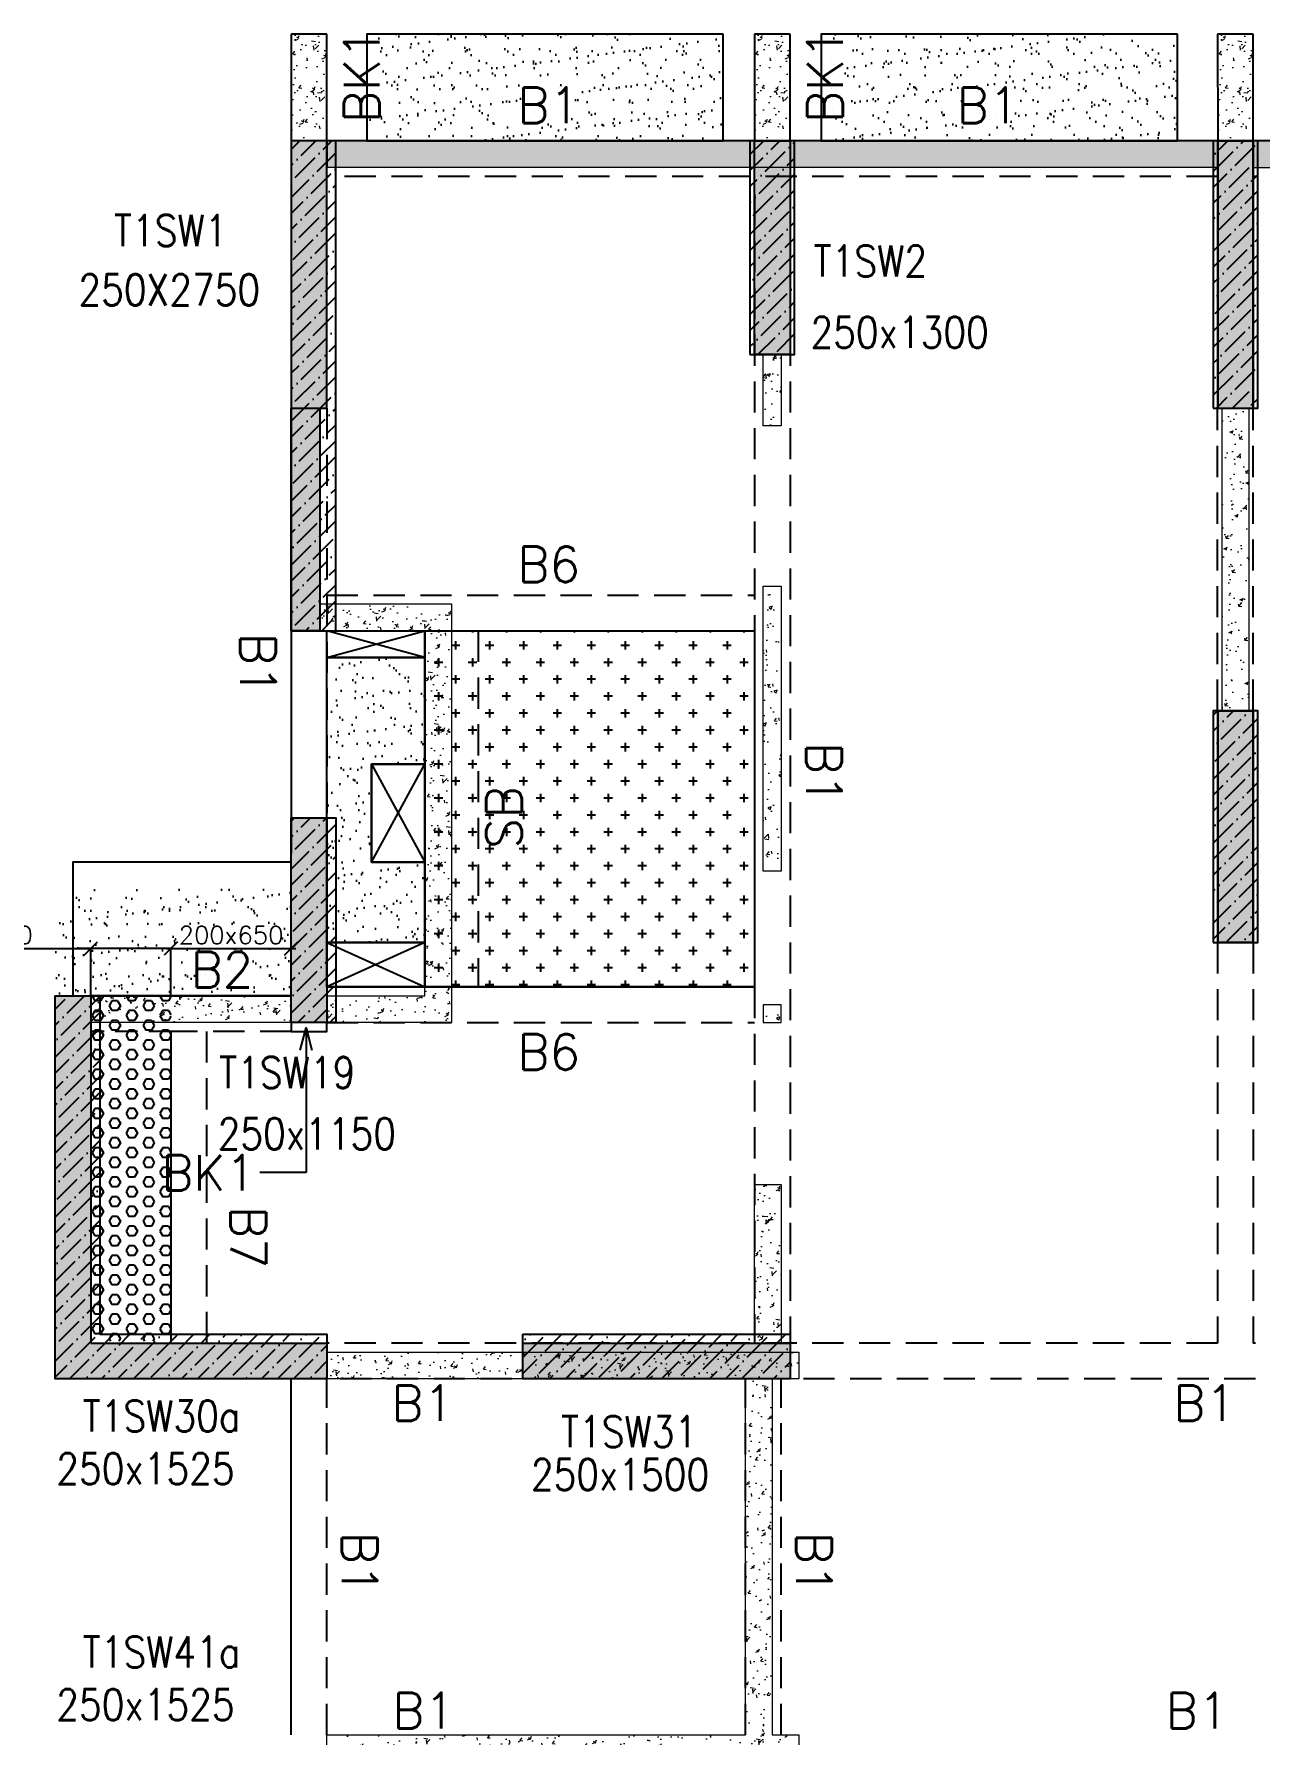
# Model space of a CAD drawing. Header units: millimetres. Extents: x 1078357 to 2594950, y -4969473 to -4636555.
# Drawn here: x 1105135 to 1112016, y -4664941 to -4655391 of the extents above; entities that cross this region are included whole.
import ezdxf

# ---------------------------------------------------------------- set-up
doc = ezdxf.new("R2010")
doc.units = ezdxf.units.MM
doc.header["$PDMODE"] = 35
for name, pattern in [('CONTINOUS', [0]), ('HIDDEN', [0.375, 0.25, -0.125]), ('New Retail block$0$CONTINOUS', [0])]:
    doc.linetypes.add(name, pattern=pattern)
doc.layers.get('0').update_dxf_attribs({"lineweight": 0})
doc.layers.get('Defpoints').update_dxf_attribs({"lineweight": 0})
for name, color, linetype in [('B-200x325', 201, 'HIDDEN'), ('B-200x375', 41, 'HIDDEN'), ('B-200x400', 44, 'HIDDEN'), ('B-200x650', 241, 'HIDDEN'), ('B-300xSLAB THK.', 151, 'Continuous'), ('BK1-200x650', 241, 'HIDDEN'), ('DC BEAM NO.', 7, 'Continuous'), ('DROP SLAB', 8, 'Continuous'), ('S-COLUMN_SHEAR WALL', 1, 'Continuous'), ('S-PROJECTION', 54, 'New Retail block$0$CONTINOUS'), ('SLAB FOLD', 8, 'Continuous'), ('UP TO GFRS', 1, 'Continuous')]:
    doc.layers.add(name, color=color, linetype=linetype)
for name, color, linetype, lineweight in [('COL. NO.', 30, 'Continuous', 25), ('COL. SIZE', 7, 'Continuous', 25), ('DIM', 9, 'Continuous', 25), ('HATCH', 8, 'Continuous', 30), ('S-NON STR RCC WALL', 8, 'Continuous', 0)]:
    doc.layers.add(name, color=color, linetype=linetype, lineweight=lineweight)
doc.styles.add('Roman', font='romans')
doc.styles.add('ROMANS', font='romans.shx', dxfattribs={"width": 0.85})
doc.dimstyles.new('HARESH', dxfattribs={"dimtxt": 150, "dimasz": 75, "dimexe": 0, "dimexo": 0, "dimgap": 25, "dimtad": 1, "dimdec": 0, "dimdsep": 46, "dimtxsty": 'Roman', "dimblk": 'OBLIQUE', "dimcen": 225, "dimdle": 25, "dimclrd": 2, "dimclre": 2, "dimclrt": 7, "dimadec": 8, "dimazin": 1, "dimtfac": 1, "dimtdec": 0, "dimtmove": 0, "dimatfit": 0, "dimfxl": 1, "dimlwd": -1, "dimlwe": -1, "dimarcsym": 0})
pattern_1 = [(50, (-6330041.7, 28215677.84), (182.184669, -15.93908554), [19.05, -209.55]), (355, (-6330041.7, 28215677.84), (-35.2434214, 191.0568452), [15.24, -167.6405842]), (100.4514447, (-6330026.52, 28215676.51), (146.9412471, 175.1177519), [16.1900088, -178.0902446]), (46.1842, (-6330041.7, 28215728.64), (271.0790409, -42.042328), [28.575, -314.325]), (96.6355576, (-6330019.1, 28215725.14), (237.404134, 247.4261246), [24.2850231, -267.1356082]), (351.1841512, (-6330041.7, 28215728.64), (237.404134, 247.4261246), [22.859967, -251.459732]), (21, (-6330016.3, 28215715.94), (151.6143913, -102.2651982), [19.05, -209.55]), (326, (-6330016.3, 28215715.94), (61.8020283, 184.1879661), [15.24, -167.64]), (71.451445, (-6330003.67, 28215707.42), (213.4164193, 81.9227689), [16.1900088, -178.0899376]), (37.5, (-6330041.7, 28215677.84), (3.08860325, 84.55503887), [0, -165.608, 0, -170.18, 0, -168.275]), (7.5, (-6330041.7, 28215677.84), (66.8196625, 100.18057482), [0, -97.028, 0, -161.798, 0, -64.135]), (327.5, (-6330098.34, 28215677.84), (135.59059517, -5.72874399), [0, -63.5, 0, -198.12, 0, -262.89]), (317.5, (-6330123.74, 28215677.84), (148.1291814, 25.42649103), [0, -82.55, 0, -131.572, 0, -186.69])]
pattern_2 = [(45, (903512.135, -4613405.35), (33.67596, 123.478522), [158.75, -31.75, 0, -31.75])]

# ---------------------------------------------------------------- blocks, each defined once
blk = doc.blocks.new('_Oblique')
at = {"color": 0, "linetype": 'ByBlock', "lineweight": -2}
blk.add_line((-0.5, -0.5), (0.5, 0.5), dxfattribs=at)
blk = doc.blocks.new('*D1616')
at = {"layer": 'Defpoints', "color": 0, "ltscale": 700, "transparency": 16777216}
for p in [(1105453.5, -4660525.2), (1105453.5, -4660791.2, 0), (1105903.5, -4660791.2, 0)]:
    blk.add_point(p, dxfattribs=at)
at = {"layer": 'DIM', "color": 2, "ltscale": 700, "transparency": 16777216}
for p, q in [((1104497.3, -4660525.2), (1105453.5, -4660525.2)), ((1105453.5, -4660525.2), (1105378.5, -4660525.2)), ((1105453.5, -4660791.2), (1105453.5, -4660525.2)), ((1105903.5, -4660525.2), (1105453.5, -4660525.2)), ((1105903.5, -4660525.2), (1105453.5, -4660525.2)), ((1105903.5, -4660791.2), (1105903.5, -4660525.2)), ((1105903.5, -4660525.2), (1105978.5, -4660525.2))]:
    blk.add_line(p, q, dxfattribs=at)
at = {"layer": 'DIM', "color": 2, "ltscale": 700, "transparency": 16777216, "xscale": 75, "yscale": 75, "zscale": 75}
blk.add_blockref('_Oblique', (1105453.5, -4660525.2), dxfattribs=at)
at = {"layer": 'DIM', "color": 2, "ltscale": 700, "transparency": 16777216, "xscale": 75, "yscale": 75, "zscale": 75, "rotation": 180}
blk.add_blockref('_Oblique', (1105903.5, -4660525.2), dxfattribs=at)
at = {"layer": 'DIM', "color": 7, "ltscale": 700, "transparency": 16777216, "insert": (1104834.2, -4660450.2), "char_height": 150, "attachment_point": 5, "style": 'Roman'}
blk.add_mtext('{\\H0.666667x;200x400}', dxfattribs=at)
blk = doc.blocks.new('*D1617')
at = {"layer": 'Defpoints', "color": 0, "ltscale": 700, "transparency": 16777216}
for p in [(1106578.5, -4660525.2), (1105903.5, -4660791.2), (1106578.5, -4660791.2, 0)]:
    blk.add_point(p, dxfattribs=at)
at = {"layer": 'DIM', "color": 2, "ltscale": 700, "transparency": 16777216}
for p, q in [((1105878.5, -4660525.2), (1106603.5, -4660525.2)), ((1105903.5, -4660791.2), (1105903.5, -4660525.2)), ((1106578.5, -4660791.2), (1106578.5, -4660525.2))]:
    blk.add_line(p, q, dxfattribs=at)
at = {"layer": 'DIM', "color": 2, "ltscale": 700, "transparency": 16777216, "xscale": 75, "yscale": 75, "zscale": 75, "rotation": 180}
blk.add_blockref('_Oblique', (1105903.5, -4660525.2), dxfattribs=at)
at = {"layer": 'DIM', "color": 2, "ltscale": 700, "transparency": 16777216, "xscale": 75, "yscale": 75, "zscale": 75}
blk.add_blockref('_Oblique', (1106578.5, -4660525.2), dxfattribs=at)
at = {"layer": 'DIM', "color": 7, "ltscale": 700, "transparency": 16777216, "insert": (1106241, -4660450.2), "char_height": 150, "attachment_point": 5, "style": 'Roman'}
blk.add_mtext('{\\H0.666667x;200x650}', dxfattribs=at)

msp = doc.modelspace()

# ---------------------------------------------------------------- hatches: boundary and pattern name
at = {"layer": 'DROP SLAB'}
h = msp.add_hatch(dxfattribs=at)
h.set_pattern_fill('CROSS', color=8, scale=15, angle=180)
h.set_pattern_definition([(180, (1067042.99, -4435843.52), (-95.25, -95.25), [47.625, -142.875]), (270, (1067019.18, -4435819.71), (95.25, -95.25), [47.625, -142.875])])
h.paths.add_polyline_path([(1107328.4, -4658741.3), (1109178.3, -4658741.4), (1109178.3, -4660741.2), (1107328.4, -4660741.1)])
at = {"layer": 'HATCH'}
h = msp.add_hatch(dxfattribs=at)
h.set_pattern_fill('AR-SAND', color=8, scale=3, angle=179.97015)
h.set_pattern_definition([(37.4701541, (-1720605.2, 9331579.07), (-4.7236114, 146.8264517), [0, -115.824, 0, -129.54, 0, -123.825]), (7.4701541, (-1720605.2, 9331579.07), (134.9689868, 214.9772528), [0, -62.484, 0, -104.394, 0, -40.005]), (327.4701541, (-1720698.92, 9331579.12), (237.2979035, 0.3075449), [0, -38.1, 0, -137.16, 0, -179.07]), (317.4701541, (-1720698.92, 9331579.12), (229.1017424, 66.759465), [0, -19.05, 0, -89.916, 0, -102.87])])
h.paths.add_polyline_path([(1109003.3, -4655391.2), (1107003.3, -4655391.2), (1107003.3, -4655991.2), (1109003.3, -4655991.2)])
h = msp.add_hatch(dxfattribs=at)
h.set_pattern_fill('AR-SAND', color=8, scale=3, angle=179.97015)
h.set_pattern_definition([(37.4701541, (-1723155.2, 9331579.07), (-4.7236114, 146.8264517), [0, -115.824, 0, -129.54, 0, -123.825]), (7.4701541, (-1723155.2, 9331579.07), (134.9689868, 214.9772528), [0, -62.484, 0, -104.394, 0, -40.005]), (327.4701541, (-1723248.92, 9331579.12), (237.2979035, 0.3075449), [0, -38.1, 0, -137.16, 0, -179.07]), (317.4701541, (-1723248.92, 9331579.12), (229.1017424, 66.759465), [0, -19.05, 0, -89.916, 0, -102.87])])
h.paths.add_polyline_path([(1111553.3, -4655391.2), (1109553.3, -4655391.2), (1109553.3, -4655991.2), (1111553.3, -4655991.2)])
h = msp.add_hatch(dxfattribs=at)
h.set_pattern_fill('AR-SAND', color=8, scale=3, angle=179.97015)
h.set_pattern_definition([(37.47015413, (-3915054.63, 18699617.45), (-4.72361136, 146.8264517), [0, -115.824, 0, -129.54, 0, -123.825]), (7.4701541, (-3915054.63, 18699617.45), (134.9689868, 214.9772528), [0, -62.484, 0, -104.394, 0, -40.005]), (327.4701541, (-3915148.35, 18699617.5), (237.2979035, 0.3075449), [0, -38.1, 0, -137.16, 0, -179.07]), (317.4701541, (-3915148.35, 18699617.5), (229.1017424, 66.759465), [0, -19.05, 0, -89.916, 0, -102.87])])
h.paths.add_polyline_path([(1106778.3, -4658891.2), (1107328.3, -4658891.2), (1107328.3, -4659491.2), (1107028.4, -4659491.2), (1107028.4, -4660041.2), (1107328.3, -4660041.1), (1107328.3, -4660491.2), (1106778.4, -4660491.2)])
h = msp.add_hatch(dxfattribs=at)
h.set_pattern_fill('AR-SAND', color=8, scale=3, angle=179.97015)
h.set_pattern_definition([(37.4701541, (-2817829.91, 14015598.26), (-4.72361136, 146.8264517), [0, -115.824, 0, -129.54, 0, -123.825]), (7.4701541, (-2817829.91, 14015598.26), (134.9689868, 214.9772528), [0, -62.484, 0, -104.394, 0, -40.005]), (327.4701541, (-2817923.64, 14015598.31), (237.2979035, 0.3075449), [0, -38.1, 0, -137.16, 0, -179.07]), (317.4701541, (-2817923.64, 14015598.3), (229.1017424, 66.759465), [0, -19.05, 0, -89.916, 0, -102.87])])
h.paths.add_polyline_path([(1106578.3, -4660191.2), (1105253.4, -4660191.2), (1105253.4, -4660791.2), (1106578.3, -4660791.2)])
at = {"layer": 'S-COLUMN_SHEAR WALL', "lineweight": 25, "extrusion": (1.00316e-06, 1.91639e-11, 1)}
h = msp.add_hatch(color=1, dxfattribs=at)
h.dxf.hatch_style = 1
h.paths.add_polyline_path([(1106778.5, -4655991.2), (1106578.5, -4655991.2), (1106578.5, -4657491.2), (1106778.5, -4657491.2)])
at = {"layer": 'S-COLUMN_SHEAR WALL', "lineweight": 25}
h = msp.add_hatch(color=1, dxfattribs=at)
h.dxf.hatch_style = 1
h.paths.add_polyline_path([(1109178.5, -4657191.3), (1109378.5, -4657191.3), (1109378.5, -4655991.2), (1109178.5, -4655991.2)])
at = {"layer": 'S-COLUMN_SHEAR WALL', "lineweight": 25, "extrusion": (1.00316e-06, 1.91639e-11, 1)}
h = msp.add_hatch(color=1, dxfattribs=at)
h.dxf.hatch_style = 1
h.paths.add_polyline_path([(1111978.5, -4655991.2), (1111778.5, -4655991.2), (1111778.5, -4657491.2), (1111978.5, -4657491.2)])
at = {"layer": 'S-COLUMN_SHEAR WALL', "lineweight": 25, "extrusion": (1.00316e-06, -2.11765e-11, 1)}
h = msp.add_hatch(color=1, dxfattribs=at)
h.dxf.hatch_style = 1
h.paths.add_polyline_path([(1106738.5, -4658741.4), (1106578.5, -4658741.4), (1106578.5, -4657491.2), (1106738.5, -4657491.2)])
at = {"layer": 'S-COLUMN_SHEAR WALL', "lineweight": 25, "extrusion": (-1.00316e-06, 2.11765e-11, 1)}
h = msp.add_hatch(color=1, dxfattribs=at)
h.dxf.hatch_style = 1
h.paths.add_polyline_path([(1111778.5, -4660491.2), (1111978.5, -4660491.2), (1111978.5, -4659191.2), (1111778.5, -4659191.2)])
at = {"layer": 'S-COLUMN_SHEAR WALL', "lineweight": 25, "extrusion": (1.00316e-06, 1.91639e-11, 1)}
h = msp.add_hatch(color=1, dxfattribs=at)
h.dxf.hatch_style = 1
h.paths.add_polyline_path([(1111978.5, -4660491.2), (1111778.5, -4660491.2), (1111778.5, -4659191.2), (1111978.5, -4659191.2)])
h = msp.add_hatch(color=1, dxfattribs=at)
h.dxf.hatch_style = 1
h.paths.add_polyline_path([(1106778.5, -4660941.2), (1106578.5, -4660941.2), (1106578.5, -4659791.2), (1106778.5, -4659791.2)])
h = msp.add_hatch(color=1, dxfattribs=at)
h.dxf.hatch_style = 1
h.paths.add_polyline_path([(1105453.5, -4662741.2), (1106778.5, -4662741.2), (1106778.5, -4662941.2), (1105253.5, -4662941.2), (1105253.5, -4660791.2), (1105453.5, -4660791.2)])
at = {"layer": 'S-COLUMN_SHEAR WALL', "lineweight": 25}
h = msp.add_hatch(color=1, dxfattribs=at)
h.dxf.hatch_style = 1
h.paths.add_polyline_path([(1107878.5, -4662741.2), (1109378.5, -4662741.2), (1109378.5, -4662941.2), (1107878.5, -4662941.2)])
at = {"layer": 'S-NON STR RCC WALL'}
h = msp.add_hatch(dxfattribs=at)
h.set_pattern_fill('AR-CONC', color=256, angle=180)
h.set_pattern_definition([(50, (-7427266.42, 32899697.03), (182.184669, -15.93908554), [19.05, -209.55]), (355, (-7427266.42, 32899697.03), (-35.2434214, 191.0568452), [15.24, -167.6405842]), (100.4514447, (-7427251.23, 32899695.7), (146.9412471, 175.1177519), [16.1900088, -178.0902446]), (46.1842, (-7427266.42, 32899747.83), (271.0790409, -42.0423279), [28.575, -314.325]), (96.6355576, (-7427243.83, 32899744.32), (237.404134, 247.4261246), [24.2850231, -267.1356082]), (351.1841512, (-7427266.42, 32899747.83), (237.404134, 247.4261246), [22.859967, -251.459732]), (21, (-7427241.02, 32899735.13), (151.61439127, -102.2651982), [19.05, -209.55]), (326, (-7427241.02, 32899735.13), (61.80202835, 184.1879661), [15.24, -167.64]), (71.451445, (-7427228.38, 32899726.6), (213.4164193, 81.9227689), [16.1900088, -178.0899376]), (37.5, (-7427266.416, 32899697.03), (3.08860325, 84.55503887), [0, -165.608, 0, -170.18, 0, -168.275]), (7.5, (-7427266.42, 32899697.03), (66.8196625, 100.18057482), [0, -97.028, 0, -161.798, 0, -64.135]), (327.5, (-7427323.06, 32899697.03), (135.59059517, -5.72874399), [0, -63.5, 0, -198.12, 0, -262.89]), (317.5, (-7427348.46, 32899697.03), (148.1291814, 25.42649103), [0, -82.55, 0, -131.572, 0, -186.69])])
h.paths.add_polyline_path([(1106778.3, -4655991.2), (1106778.3, -4655391.2), (1106578.4, -4655391.2), (1106578.4, -4655991.2), (1106778.3, -4655991.2)], is_closed=False)
h = msp.add_hatch(dxfattribs=at)
h.set_pattern_fill('AR-CONC', color=256, angle=180)
h.set_pattern_definition([(50, (-7424666.42, 32899697.03), (182.184669, -15.93908554), [19.05, -209.55]), (355, (-7424666.42, 32899697.03), (-35.2434214, 191.0568452), [15.24, -167.6405842]), (100.4514447, (-7424651.23, 32899695.7), (146.9412471, 175.1177519), [16.1900088, -178.0902446]), (46.1842, (-7424666.42, 32899747.83), (271.0790409, -42.0423279), [28.575, -314.325]), (96.6355576, (-7424643.83, 32899744.32), (237.404134, 247.4261246), [24.2850231, -267.1356082]), (351.1841512, (-7424666.42, 32899747.83), (237.404134, 247.4261246), [22.859967, -251.459732]), (21, (-7424641.02, 32899735.13), (151.61439127, -102.2651982), [19.05, -209.55]), (326, (-7424641.02, 32899735.13), (61.80202835, 184.1879661), [15.24, -167.64]), (71.451445, (-7424628.38, 32899726.6), (213.4164193, 81.9227689), [16.1900088, -178.0899376]), (37.5, (-7424666.416, 32899697.03), (3.08860325, 84.55503887), [0, -165.608, 0, -170.18, 0, -168.275]), (7.5, (-7424666.42, 32899697.03), (66.8196625, 100.18057482), [0, -97.028, 0, -161.798, 0, -64.135]), (327.5, (-7424723.06, 32899697.03), (135.59059517, -5.72874399), [0, -63.5, 0, -198.12, 0, -262.89]), (317.5, (-7424748.46, 32899697.03), (148.1291814, 25.42649103), [0, -82.55, 0, -131.572, 0, -186.69])])
h.paths.add_polyline_path([(1109378.3, -4655991.2), (1109378.3, -4655391.2), (1109178.4, -4655391.2), (1109178.4, -4655991.2), (1109378.3, -4655991.2)], is_closed=False)
h = msp.add_hatch(dxfattribs=at)
h.set_pattern_fill('AR-CONC', color=256, angle=180)
h.set_pattern_definition([(50, (-7422066.42, 32899697.03), (182.184669, -15.93908554), [19.05, -209.55]), (355, (-7422066.42, 32899697.03), (-35.2434214, 191.0568452), [15.24, -167.6405842]), (100.4514447, (-7422051.23, 32899695.7), (146.9412471, 175.1177519), [16.1900088, -178.0902446]), (46.1842, (-7422066.42, 32899747.83), (271.0790409, -42.0423279), [28.575, -314.325]), (96.6355576, (-7422043.83, 32899744.32), (237.404134, 247.4261246), [24.2850231, -267.1356082]), (351.1841512, (-7422066.42, 32899747.83), (237.404134, 247.4261246), [22.859967, -251.459732]), (21, (-7422041.02, 32899735.13), (151.61439127, -102.2651982), [19.05, -209.55]), (326, (-7422041.02, 32899735.13), (61.80202835, 184.1879661), [15.24, -167.64]), (71.451445, (-7422028.38, 32899726.6), (213.4164193, 81.9227689), [16.1900088, -178.0899376]), (37.5, (-7422066.416, 32899697.03), (3.08860325, 84.55503887), [0, -165.608, 0, -170.18, 0, -168.275]), (7.5, (-7422066.42, 32899697.03), (66.8196625, 100.18057482), [0, -97.028, 0, -161.798, 0, -64.135]), (327.5, (-7422123.06, 32899697.03), (135.59059517, -5.72874399), [0, -63.5, 0, -198.12, 0, -262.89]), (317.5, (-7422148.46, 32899697.03), (148.1291814, 25.42649103), [0, -82.55, 0, -131.572, 0, -186.69])])
h.paths.add_polyline_path([(1111978.3, -4655991.2), (1111978.3, -4655391.2), (1111778.4, -4655391.2), (1111778.4, -4655991.2), (1111978.3, -4655991.2)], is_closed=False)
h = msp.add_hatch(dxfattribs=at)
h.set_pattern_fill('AR-CONC', color=256, angle=180)
h.set_pattern_definition(pattern_1)
h.paths.add_polyline_path([(1106781.3, -4655991.2), (1111778.4, -4655991.2), (1111778.4, -4656141.2), (1106781.3, -4656141.2)])
h = msp.add_hatch(dxfattribs=at)
h.set_pattern_fill('AR-CONC', color=256)
h.set_pattern_definition(pattern_1)
h.paths.add_polyline_path([(1116975.4, -4655991.2), (1111978.3, -4655991.2), (1111978.3, -4656141.2), (1116975.4, -4656141.2)])
h = msp.add_hatch(dxfattribs=at)
h.set_pattern_fill('AR-CONC', color=256, angle=180)
h.set_pattern_definition([(50, (1109291.73, -4472621.5), (182.18467, -15.93909), [19.05, -209.55]), (355, (1109291.73, -4472621.5), (-35.24342, 191.05685), [15.24, -167.64058]), (100.45144, (1109306.92, -4472622.83), (146.94125, 175.11775), [16.19, -178.09024]), (46.1842, (1109291.73, -4472570.7), (271.07904, -42.04233), [28.575, -314.325]), (96.63556, (1109314.32, -4472574.2), (237.40413, 247.42612), [24.28502, -267.1356]), (351.18415, (1109291.73, -4472570.7), (237.40413, 247.42612), [22.85997, -251.45973]), (21, (1109317.13, -4472583.4), (151.61439, -102.2652), [19.05, -209.55]), (326, (1109317.13, -4472583.4), (61.80203, 184.18797), [15.24, -167.64]), (71.45144, (1109329.77, -4472591.93), (213.41642, 81.92277), [16.19, -178.08994]), (37.5, (1109291.734, -4472621.507), (3.088603, 84.55504), [0, -165.608, 0, -170.18, 0, -168.275]), (7.5, (1109291.73, -4472621.51), (66.819663, 100.180575), [0, -97.028, 0, -161.798, 0, -64.135]), (327.5, (1109235.09, -4472621.507), (135.590595, -5.728744), [0, -63.5, 0, -198.12, 0, -262.89]), (317.5, (1109209.69, -4472621.51), (148.12918, 25.42649), [0, -82.55, 0, -131.572, 0, -186.69])])
h.paths.add_polyline_path([(1109228.4, -4657191.2), (1109328.4, -4657191.2), (1109328.3, -4657591.2), (1109228.3, -4657591.2)])
at = {"layer": 'S-NON STR RCC WALL', "ltscale": 700}
h = msp.add_hatch(dxfattribs=at)
h.set_pattern_fill('AR-CONC', color=256)
h.set_pattern_definition([(50, (-21312.6, 211681.25), (182.184669, -15.9390855), [19.05, -209.55]), (355, (-21312.6, 211681.25), (-35.2434214, 191.056845), [15.24, -167.640584]), (100.4514447, (-21297.42, 211679.93), (146.941247, 175.117752), [16.190009, -178.0902446]), (46.1842, (-21312.6, 211732.05), (271.079041, -42.042328), [28.575, -314.325]), (96.6355576, (-21290, 211728.55), (237.404134, 247.426125), [24.285023, -267.135608]), (351.184151, (-21312.6, 211732.05), (237.404134, 247.426125), [22.859967, -251.459732]), (21, (-21287.2, 211719.35), (151.6143913, -102.265198), [19.05, -209.55]), (326, (-21287.2, 211719.35), (61.802028, 184.187966), [15.24, -167.64]), (71.451445, (-21274.57, 211710.83), (213.416419, 81.922769), [16.190009, -178.0899376]), (37.5, (-21312.6, 211681.254), (3.08860325, 84.5550389), [0, -165.608, 0, -170.18, 0, -168.275]), (7.5, (-21312.6, 211681.25), (66.8196625, 100.1805748), [0, -97.028, 0, -161.798, 0, -64.135]), (327.5, (-21369.244, 211681.254), (135.5905952, -5.728744), [0, -63.5, 0, -198.12, 0, -262.89]), (317.5, (-21394.64, 211681.25), (148.1291814, 25.426491), [0, -82.55, 0, -131.572, 0, -186.69])])
h.paths.add_polyline_path([(1111803.3, -4657491.1), (1111953.3, -4657491.1), (1111953.3, -4659191.1), (1111803.3, -4659191.1)])
at = {"layer": 'S-NON STR RCC WALL'}
h = msp.add_hatch(dxfattribs=at)
h.set_pattern_fill('AR-CONC', color=256, angle=180)
h.set_pattern_definition([(50, (2206516.45, -9156640.7), (182.184669, -15.9390855), [19.05, -209.55]), (355, (2206516.45, -9156640.7), (-35.2434214, 191.056845), [15.24, -167.640584]), (100.4514447, (2206531.63, -9156642.02), (146.941247, 175.117752), [16.190009, -178.0902446]), (46.1842, (2206516.45, -9156589.9), (271.079041, -42.042328), [28.575, -314.325]), (96.6355576, (2206539.04, -9156593.4), (237.404134, 247.426125), [24.285023, -267.135608]), (351.184151, (2206516.45, -9156589.9), (237.404134, 247.426125), [22.859967, -251.459732]), (21, (2206541.85, -9156602.6), (151.6143913, -102.265198), [19.05, -209.55]), (326, (2206541.85, -9156602.6), (61.802028, 184.187966), [15.24, -167.64]), (71.451445, (2206554.48, -9156611.12), (213.416419, 81.922769), [16.190009, -178.0899376]), (37.5, (2206516.45, -9156640.694), (3.08860325, 84.5550389), [0, -165.608, 0, -170.18, 0, -168.275]), (7.5, (2206516.45, -9156640.69), (66.8196625, 100.1805748), [0, -97.028, 0, -161.798, 0, -64.135]), (327.5, (2206459.81, -9156640.694), (135.5905952, -5.728744), [0, -63.5, 0, -198.12, 0, -262.89]), (317.5, (2206434.41, -9156640.69), (148.1291814, 25.426491), [0, -82.55, 0, -131.572, 0, -186.69])])
h.paths.add_polyline_path([(1109228.3, -4658491.2), (1109328.3, -4658491.2), (1109328.3, -4660091.2), (1109228.3, -4660091.2)])
h = msp.add_hatch(dxfattribs=at)
h.set_pattern_fill('AR-CONC', color=256, angle=180)
h.set_pattern_definition([(50, (-6330041.7, 28215677.84), (182.184669, -15.93908554), [19.05, -209.55]), (355, (-6330041.7, 28215677.84), (-35.2434214, 191.0568452), [15.24, -167.6405842]), (100.4514447, (-6330026.52, 28215676.51), (146.9412471, 175.1177519), [16.1900088, -178.0902446]), (46.1842, (-6330041.7, 28215728.64), (271.0790409, -42.042328), [28.575, -314.325]), (96.6355576, (-6330019.1, 28215725.14), (237.404134, 247.4261246), [24.2850231, -267.1356082]), (351.1841512, (-6330041.7, 28215728.64), (237.404134, 247.4261246), [22.859967, -251.459732]), (21, (-6330016.3, 28215715.94), (151.6143913, -102.2651982), [19.05, -209.55]), (326, (-6330016.3, 28215715.94), (61.8020283, 184.1879661), [15.24, -167.64]), (71.451445, (-6330003.67, 28215707.42), (213.4164193, 81.9227689), [16.1900088, -178.0899376]), (37.5, (-6330041.7, 28215677.84), (3.08860325, 84.55503887), [0, -165.608, 0, -170.18, 0, -168.275]), (7.5, (-6330041.7, 28215677.84), (66.8196625, 100.18057482), [0, -97.028, 0, -161.798, 0, -64.135]), (327.5, (-6330098.34, 28215677.84), (135.59059517, -5.72874399), [0, -63.5, 0, -198.12, 0, -262.89]), (317.5, (-6330123.74, 28215677.84), (148.1291814, 25.42649103), [0, -82.55, 0, -131.572, 0, -186.69])])
h.paths.add_polyline_path([(1106738.3, -4658741.3), (1106738.3, -4658591.2), (1107478.4, -4658591.2), (1107478.4, -4660941.2), (1106778.4, -4660941.2), (1106778.4, -4660791.2), (1107328.4, -4660791.2), (1107328.4, -4658741.2), (1106738.3, -4658741.2)])
h = msp.add_hatch(dxfattribs=at)
h.set_pattern_fill('AR-CONC', color=256, angle=180)
h.set_pattern_definition([(50, (-5232816.98, 23531658.65), (182.184669, -15.93908554), [19.05, -209.55]), (355, (-5232816.98, 23531658.65), (-35.2434214, 191.0568452), [15.24, -167.6405842]), (100.4514447, (-5232801.8, 23531657.33), (146.9412471, 175.1177519), [16.1900088, -178.0902446]), (46.1842, (-5232816.98, 23531709.45), (271.0790409, -42.042328), [28.575, -314.325]), (96.6355576, (-5232794.4, 23531705.95), (237.404134, 247.4261246), [24.2850231, -267.1356082]), (351.1841512, (-5232816.98, 23531709.45), (237.404134, 247.4261246), [22.859967, -251.459732]), (21, (-5232791.58, 23531696.75), (151.6143913, -102.2651982), [19.05, -209.55]), (326, (-5232791.58, 23531696.75), (61.8020283, 184.1879661), [15.24, -167.64]), (71.451445, (-5232778.95, 23531688.23), (213.4164193, 81.9227689), [16.1900088, -178.0899376]), (37.5, (-5232816.985, 23531658.653), (3.08860325, 84.55503887), [0, -165.608, 0, -170.18, 0, -168.275]), (7.5, (-5232816.985, 23531658.65), (66.8196625, 100.18057482), [0, -97.028, 0, -161.798, 0, -64.135]), (327.5, (-5232873.63, 23531658.65), (135.59059517, -5.728744), [0, -63.5, 0, -198.12, 0, -262.89]), (317.5, (-5232899.03, 23531658.65), (148.1291814, 25.42649103), [0, -82.55, 0, -131.572, 0, -186.69])])
h.paths.add_polyline_path([(1105453.4, -4660791.2), (1106578.4, -4660791.2), (1106578.4, -4660941.2), (1105453.4, -4660941.2)])
h = msp.add_hatch(dxfattribs=at)
h.set_pattern_fill('AR-CONC', color=256, angle=180)
h.set_pattern_definition([(50, (2206503.24, -9158005.36), (182.184669, -15.9390855), [19.05, -209.55]), (355, (2206503.24, -9158005.36), (-35.2434214, 191.056845), [15.24, -167.640584]), (100.4514447, (2206518.42, -9158006.69), (146.941247, 175.117752), [16.190009, -178.0902446]), (46.1842, (2206503.24, -9157954.56), (271.079041, -42.042328), [28.575, -314.325]), (96.6355576, (2206525.83, -9157958.06), (237.404134, 247.426125), [24.285023, -267.135608]), (351.184151, (2206503.24, -9157954.56), (237.404134, 247.426125), [22.859967, -251.459732]), (21, (2206528.64, -9157967.26), (151.6143913, -102.265198), [19.05, -209.55]), (326, (2206528.64, -9157967.26), (61.802028, 184.187966), [15.24, -167.64]), (71.451445, (2206541.27, -9157975.78), (213.416419, 81.922769), [16.190009, -178.0899376]), (37.5, (2206503.235, -9158005.36), (3.08860325, 84.5550389), [0, -165.608, 0, -170.18, 0, -168.275]), (7.5, (2206503.235, -9158005.36), (66.8196625, 100.1805748), [0, -97.028, 0, -161.798, 0, -64.135]), (327.5, (2206446.59, -9158005.36), (135.5905952, -5.728744), [0, -63.5, 0, -198.12, 0, -262.89]), (317.5, (2206421.19, -9158005.36), (148.1291814, 25.426491), [0, -82.55, 0, -131.572, 0, -186.69])])
h.paths.add_polyline_path([(1109228.3, -4660941.2), (1109328.3, -4660941.2), (1109328.3, -4660841.2), (1109228.3, -4660841.2)])
h = msp.add_hatch(dxfattribs=at)
h.set_pattern_fill('AR-CONC', color=256, angle=180)
h.set_pattern_definition([(50, (-6342356.45, 28215677.83), (182.184669, -15.93908554), [19.05, -209.55]), (355, (-6342356.45, 28215677.83), (-35.2434214, 191.0568452), [15.24, -167.6405842]), (100.4514447, (-6342341.26, 28215676.5), (146.9412471, 175.1177519), [16.1900088, -178.0902446]), (46.1842, (-6342356.45, 28215728.63), (271.0790409, -42.042328), [28.575, -314.325]), (96.6355576, (-6342333.86, 28215725.13), (237.404134, 247.4261246), [24.2850231, -267.1356082]), (351.1841512, (-6342356.45, 28215728.63), (237.404134, 247.4261246), [22.859967, -251.459732]), (21, (-6342331.05, 28215715.93), (151.6143913, -102.2651982), [19.05, -209.55]), (326, (-6342331.05, 28215715.93), (61.8020283, 184.1879661), [15.24, -167.64]), (71.451445, (-6342318.41, 28215707.41), (213.4164193, 81.9227689), [16.1900088, -178.0899376]), (37.5, (-6342356.446, 28215677.833), (3.08860325, 84.55503887), [0, -165.608, 0, -170.18, 0, -168.275]), (7.5, (-6342356.45, 28215677.83), (66.8196625, 100.18057482), [0, -97.028, 0, -161.798, 0, -64.135]), (327.5, (-6342413.09, 28215677.83), (135.59059517, -5.72874399), [0, -63.5, 0, -198.12, 0, -262.89]), (317.5, (-6342438.49, 28215677.83), (148.1291814, 25.42649103), [0, -82.55, 0, -131.572, 0, -186.69])])
h.paths.add_polyline_path([(1109178.3, -4661851.2), (1109328.3, -4661851.2), (1109328.3, -4662741.1), (1109178.3, -4662741.1)])
h = msp.add_hatch(dxfattribs=at)
h.set_pattern_fill('AR-CONC', color=256, angle=180)
h.set_pattern_definition([(50, (-4142657.01, 18847639.46), (182.184669, -15.9390855), [19.05, -209.55]), (355, (-4142657.01, 18847639.46), (-35.2434214, 191.0568452), [15.24, -167.6405842]), (100.4514447, (-4142641.83, 18847638.13), (146.9412471, 175.1177519), [16.1900088, -178.0902446]), (46.1842, (-4142657.01, 18847690.26), (271.0790409, -42.042328), [28.575, -314.325]), (96.6355576, (-4142634.42, 18847686.76), (237.404134, 247.4261246), [24.285023, -267.1356082]), (351.1841512, (-4142657.01, 18847690.26), (237.404134, 247.4261246), [22.859967, -251.459732]), (21, (-4142631.61, 18847677.56), (151.6143913, -102.2651982), [19.05, -209.55]), (326, (-4142631.61, 18847677.56), (61.8020283, 184.1879661), [15.24, -167.64]), (71.451445, (-4142618.98, 18847669.04), (213.4164193, 81.9227689), [16.1900088, -178.0899376]), (37.5, (-4142657.015, 18847639.46), (3.08860325, 84.55503887), [0, -165.608, 0, -170.18, 0, -168.275]), (7.5, (-4142657.015, 18847639.46), (66.8196625, 100.18057482), [0, -97.028, 0, -161.798, 0, -64.135]), (327.5, (-4142713.66, 18847639.46), (135.59059517, -5.728744), [0, -63.5, 0, -198.12, 0, -262.89]), (317.5, (-4142739.06, 18847639.46), (148.1291814, 25.42649103), [0, -82.55, 0, -131.572, 0, -186.69])])
h.paths.add_polyline_path([(1106778.3, -4662941.2), (1106778.3, -4662791.2), (1109428.3, -4662791.2), (1109428.3, -4662941.2), (1109278.3, -4662941.2), (1109278.3, -4664941.2), (1109428.3, -4664941.2), (1109428.3, -4665091.2), (1106778.3, -4665091.2), (1106778.3, -4664941.2), (1109128.3, -4664941.2), (1109128.3, -4662941.2)])
at = {"layer": 'SLAB FOLD', "ltscale": 1000}
h = msp.add_hatch(dxfattribs=at)
h.set_pattern_fill('HEX', color=8, scale=10, angle=180)
h.set_pattern_definition([(180, (2206503.235, -9158005.36), (-7e-15, -54.99261315), [31.75, -63.5]), (300, (2206503.235, -9158005.36), (47.625, 27.4963066), [31.75, -63.5]), (240, (2206471.485, -9158005.36), (47.625, -27.4963066), [31.75, -63.5])])
h.paths.add_polyline_path([(1105903.5, -4662730.5), (1105453.5, -4662730.5), (1105453.5, -4660791.2), (1105903.5, -4660791.2)])
at = {"layer": 'UP TO GFRS', "lineweight": 25, "extrusion": (1.00316e-06, 2.11765e-11, 1)}
h = msp.add_hatch(dxfattribs=at)
h.set_pattern_fill('ANSI36', color=8, scale=20)
h.set_pattern_definition([(45, (903512.135, -4613405.35), (33.67596, 123.478522), [158.75, -31.75, 0, -31.75])])
h.paths.add_polyline_path([(1106828.5, -4655991.2), (1106578.5, -4655991.2), (1106578.5, -4658741.4), (1106828.5, -4658741.4)])
at = {"layer": 'UP TO GFRS', "lineweight": 25}
h = msp.add_hatch(dxfattribs=at)
h.set_pattern_fill('ANSI36', color=8, scale=20)
h.set_pattern_definition(pattern_2)
h.paths.add_polyline_path([(1109153.5, -4657191.3), (1109403.5, -4657191.3), (1109403.5, -4655991.2), (1109153.5, -4655991.2)])
h = msp.add_hatch(dxfattribs=at)
h.set_pattern_fill('ANSI36', color=8, scale=20)
h.set_pattern_definition(pattern_2)
h.paths.add_polyline_path([(1111753.5, -4657491.2), (1112003.5, -4657491.2), (1112003.5, -4655991.2), (1111753.5, -4655991.2)])
h = msp.add_hatch(dxfattribs=at)
h.set_pattern_fill('ANSI36', color=8, scale=20)
h.set_pattern_definition(pattern_2)
h.paths.add_polyline_path([(1111753.6, -4660491.2), (1112003.6, -4660491.2), (1112003.6, -4659191.2), (1111753.6, -4659191.2)])
h = msp.add_hatch(dxfattribs=at)
h.set_pattern_fill('ANSI36', color=8, scale=20)
h.set_pattern_definition(pattern_2)
h.paths.add_polyline_path([(1106578.5, -4659791.2), (1106828.5, -4659791.2), (1106828.5, -4660941.2), (1106578.5, -4660941.2)])
at = {"layer": 'UP TO GFRS', "lineweight": 25, "extrusion": (1.00316e-06, 1.91639e-11, 1)}
h = msp.add_hatch(dxfattribs=at)
h.set_pattern_fill('ANSI36', color=8, scale=20)
h.set_pattern_definition([(45, (903512.135, -4613405.35), (33.67596, 123.478522), [158.75, -31.75, 0, -31.75])])
h.paths.add_polyline_path([(1105503.5, -4662691.2), (1106778.6, -4662691.2), (1106778.6, -4662941.2), (1105253.6, -4662941.2), (1105253.6, -4660791.2), (1105503.5, -4660791.2)])
at = {"layer": 'UP TO GFRS', "lineweight": 25}
h = msp.add_hatch(dxfattribs=at)
h.set_pattern_fill('ANSI36', color=8, scale=20)
h.set_pattern_definition(pattern_2)
h.paths.add_polyline_path([(1107878.5, -4662691.2), (1109378.5, -4662691.2), (1109378.6, -4662941.2), (1107878.6, -4662941.2)])

# ---------------------------------------------------------------- linework, layer by layer
at = {"layer": 'B-200x325', "ltscale": 700}
for p, q in [((1106778.3, -4658541.4, 0), (1109178.3, -4658541.4, 0)), ((1106778.5, -4660941.2, 0), (1109178.3, -4660941.2, 0))]:
    msp.add_line(p, q, dxfattribs=at)
at = {"layer": 'B-200x325', "linetype": 'Continuous', "ltscale": 700}
for p, q in [((1106778.3, -4658741.4, 0), (1109178.3, -4658741.4, 0)), ((1106778.5, -4660741.2, 0), (1109178.3, -4660741.2, 0))]:
    msp.add_line(p, q, dxfattribs=at)
at = {"layer": 'B-200x375', "linetype": 'Continuous', "ltscale": 700}
msp.add_line((1105903.5, -4660991.2, 0), (1105903.5, -4662730.5, 0), dxfattribs=at)
at = {"layer": 'B-200x375', "ltscale": 700}
msp.add_line((1106103.5, -4660991.2, 0), (1106103.5, -4662741.2, 0), dxfattribs=at)
at = {"layer": 'B-200x400', "linetype": 'ByBlock', "ltscale": 500}
msp.add_line((1105903.5, -4660791.2, 0), (1105453.5, -4660791.2, 0), dxfattribs=at)
at = {"layer": 'B-200x400', "linetype": 'HIDDEN', "ltscale": 500}
msp.add_line((1105903.5, -4660991.2, 0), (1105453.5, -4660991.2, 0), dxfattribs=at)
at = {"layer": 'B-200x650', "linetype": 'CONTINOUS', "ltscale": 700}
for p, q in [((1106778.3, -4655391.2, 0), (1106578.3, -4655391.2, 0)), ((1106578.3, -4655391.2, 0), (1106578.4, -4655991.2, 0)), ((1106778.3, -4655991.2, 0), (1106778.3, -4655391.2, 0)), ((1109378.3, -4655391.2, 0), (1109178.3, -4655391.2, 0)), ((1109178.3, -4655391.2, 0), (1109178.4, -4655991.2, 0)), ((1109378.3, -4655991.2, 0), (1109378.3, -4655391.2, 0)), ((1111978.3, -4655391.2, 0), (1111778.3, -4655391.2, 0)), ((1111778.3, -4655391.2, 0), (1111778.4, -4655991.2, 0)), ((1111978.3, -4655991.2, 0), (1111978.3, -4655391.2, 0)), ((1111778.3, -4655991.2, 0), (1106778.3, -4655991.2, 0)), ((1116978.3, -4655991.2, 0), (1111978.3, -4655991.2, 0)), ((1106578.3, -4657491.1, 0), (1106578.3, -4659991.2, 0)), ((1106578.3, -4660791.2, 0), (1105903.5, -4660791.2, 0)), ((1106578.3, -4660941.2, 0), (1106578.3, -4660991.2, 0)), ((1106578.4, -4664941.1, 0), (1106578.4, -4662941.1, 0))]:
    msp.add_line(p, q, dxfattribs=at)
at = {"layer": 'B-200x650', "linetype": 'HIDDEN', "ltscale": 700}
for p, q in [((1111778.3, -4656191.2, 0), (1106778.3, -4656191.2, 0)), ((1116978.3, -4656191.2, 0), (1111978.3, -4656191.2, 0)), ((1109178.3, -4656291.2, 0), (1109178.3, -4658741.4, 0)), ((1109378.3, -4656291.2, 0), (1109378.3, -4662741.1, 0)), ((1106778.3, -4657491.1, 0), (1106778.3, -4659991.2, 0)), ((1111778.3, -4659191.1, 0), (1111778.3, -4657491.1, 0)), ((1111978.3, -4659191.1, 0), (1111978.3, -4657491.1, 0)), ((1111778.3, -4660491.2, 0), (1111778.3, -4662741.1, 0)), ((1111978.3, -4660491.2, 0), (1111978.3, -4662741.1, 0)), ((1109178.3, -4660741.2, 0), (1109178.3, -4662741.1, 0)), ((1106578.3, -4660991.2, 0), (1105903.5, -4660991.2, 0)), ((1111778.3, -4662741.1, 0), (1106778.3, -4662741.1, 0)), ((1116978.3, -4662741.1, 0), (1111978.3, -4662741.1, 0)), ((1109128.4, -4662941.1, 0), (1106778.3, -4662941.1, 0)), ((1106778.4, -4664941.1, 0), (1106778.4, -4662941.1, 0)), ((1109128.3, -4664941.1, 0), (1109128.4, -4662941.1, 0)), ((1109328.3, -4664941.1, 0), (1109328.4, -4662941.1, 0)), ((1116978.3, -4662941.1, 0), (1109378.4, -4662941.2, 0))]:
    msp.add_line(p, q, dxfattribs=at)
at = {"layer": 'B-200x650', "linetype": 'Continuous', "ltscale": 700}
msp.add_line((1109178.3, -4658741.4, 0), (1109178.3, -4660741.2, 0), dxfattribs=at)
at = {"layer": 'B-200x650', "ltscale": 700}
for p, q in [((1106578.3, -4659791.2, 0), (1106579.1, -4659791.2, 0)), ((1106578.3, -4659991.2, 0), (1106578.3, -4659991.2, 0))]:
    msp.add_line(p, q, dxfattribs=at)
at = {"layer": 'B-300xSLAB THK.', "linetype": 'HIDDEN', "ltscale": 700}
for p, q in [((1107328.2, -4658741.6, 0), (1107328.2, -4660741.4, 0)), ((1107628.2, -4658741.6, 0), (1107628.2, -4660741.4, 0))]:
    msp.add_line(p, q, dxfattribs=at)
at = {"layer": 'BK1-200x650', "linetype": 'Continuous', "ltscale": 700, "elevation": 0}
msp.add_lwpolyline([(1106778.3, -4660941.2), (1106578.3, -4660941.2), (1106578.3, -4660991.4), (1106778.3, -4660991.4)], close=True, dxfattribs=at)
at = {"layer": 'DROP SLAB', "color": 3, "linetype": 'CONTINOUS', "ltscale": 500}
for p, q in [((1106778.3, -4658891.2, 0), (1107328.4, -4658741.4, 0)), ((1107328.3, -4658891.2, 0), (1106779.2, -4658741.4, 0)), ((1107028.4, -4659491.2, 0), (1107328.4, -4660041.2, 0)), ((1107028.4, -4660041.2, 0), (1107328.3, -4659491.2, 0)), ((1106778.4, -4660491.2, 0), (1107328.4, -4660741.2, 0)), ((1107328.3, -4660491.2, 0), (1106778.5, -4660741.2, 0))]:
    msp.add_line(p, q, dxfattribs=at)
at = {"layer": 'DROP SLAB', "color": 3, "linetype": 'CONTINOUS', "ltscale": 500, "elevation": 0}
for points in [[(1106778.3, -4658741.4), (1107328.4, -4658741.4), (1107328.4, -4658891.2), (1106778.3, -4658891.2)], [(1107028.4, -4659491.2), (1107328.3, -4659491.2), (1107328.3, -4660041.1), (1107028.4, -4660041.1)], [(1106778.5, -4660491.2), (1107328.3, -4660491.2), (1107328.3, -4660741.1), (1106778.5, -4660741.1)]]:
    msp.add_lwpolyline(points, close=True, dxfattribs=at)
msp.add_lwpolyline([(1109178.3, -4658782.7), (1109178.3, -4660741.2), (1107328.4, -4660741.2), (1107328.4, -4658741.4), (1109178.3, -4658741.4)], dxfattribs=at)
at = {"layer": 'S-COLUMN_SHEAR WALL', "color": 1, "lineweight": 25, "extrusion": (1.00316e-06, 1.91639e-11, 1), "elevation": 1.1}
for points in [[(1106778.5, -4655991.2), (1106578.5, -4655991.2), (1106578.5, -4657491.2), (1106778.5, -4657491.2)], [(1111978.5, -4655991.2), (1111778.5, -4655991.2), (1111778.5, -4657491.2), (1111978.5, -4657491.2)], [(1111978.5, -4660491.2), (1111778.5, -4660491.2), (1111778.5, -4659191.2), (1111978.5, -4659191.2)], [(1106778.5, -4660941.2), (1106578.5, -4660941.2), (1106578.5, -4659791.2), (1106778.5, -4659791.2)]]:
    msp.add_lwpolyline(points, close=True, dxfattribs=at)
at = {"layer": 'S-COLUMN_SHEAR WALL', "color": 1, "lineweight": 25, "elevation": 0}
for points in [[(1109178.5, -4655991.2), (1109378.5, -4655991.2), (1109378.5, -4657191.3), (1109178.5, -4657191.3)], [(1107878.5, -4662741.2), (1109378.5, -4662741.2), (1109378.5, -4662941.2), (1107878.5, -4662941.2)]]:
    msp.add_lwpolyline(points, close=True, dxfattribs=at)
at = {"layer": 'S-COLUMN_SHEAR WALL', "color": 1, "lineweight": 25, "extrusion": (-1.00316e-06, 2.11765e-11, 1), "elevation": -1.1}
msp.add_lwpolyline([(1111778.5, -4657491.2), (1111778.5, -4655991.2), (1111978.5, -4655991.2), (1111978.5, -4657491.2)], dxfattribs=at)
at = {"layer": 'S-COLUMN_SHEAR WALL', "color": 1, "lineweight": 25, "extrusion": (1.00316e-06, -2.11765e-11, 1), "elevation": 1.1}
msp.add_lwpolyline([(1106738.5, -4658741.4), (1106578.5, -4658741.4), (1106578.5, -4657491.2), (1106738.5, -4657491.2)], close=True, dxfattribs=at)
at = {"layer": 'S-COLUMN_SHEAR WALL', "color": 1, "lineweight": 25, "extrusion": (-1.00316e-06, 2.11765e-11, 1), "elevation": -1.1}
msp.add_lwpolyline([(1111778.5, -4660491.2), (1111978.5, -4660491.2), (1111978.5, -4659191.2), (1111778.5, -4659191.2)], close=True, dxfattribs=at)
at = {"layer": 'S-COLUMN_SHEAR WALL', "color": 1, "lineweight": 25, "extrusion": (1.00316e-06, 1.91639e-11, 1), "elevation": 1.1}
msp.add_lwpolyline([(1105453.5, -4662741.2), (1106778.5, -4662741.2), (1106778.5, -4662941.2), (1105253.5, -4662941.2), (1105253.5, -4660791.2), (1105453.5, -4660791.2), (1105453.5, -4662741.2)], dxfattribs=at)
at = {"layer": 'S-NON STR RCC WALL', "elevation": 0}
for points in [[(1106781.3, -4655991.2), (1111778.4, -4655991.2), (1111778.4, -4656141.2), (1106781.3, -4656141.2)], [(1116975.4, -4655991.2), (1111978.3, -4655991.2), (1111978.3, -4656141.2), (1116975.4, -4656141.2)], [(1109228.3, -4657191.2), (1109328.3, -4657191.2), (1109328.3, -4657591.2), (1109228.3, -4657591.2)], [(1105453.4, -4660791.2), (1106578.4, -4660791.2), (1106578.4, -4660941.2), (1105453.4, -4660941.2)], [(1106778.3, -4662941.2), (1106778.3, -4662791.2), (1109428.3, -4662791.2), (1109428.3, -4662941.2), (1109278.3, -4662941.2), (1109278.3, -4664941.2), (1109428.3, -4664941.2), (1109428.3, -4665091.2), (1106778.3, -4665091.2), (1106778.3, -4664941.2), (1109128.3, -4664941.2), (1109128.3, -4662941.2)]]:
    msp.add_lwpolyline(points, close=True, dxfattribs=at)
at = {"layer": 'S-NON STR RCC WALL', "ltscale": 700, "elevation": 0}
for points in [[(1111803.3, -4657491.1), (1111953.3, -4657491.1), (1111953.3, -4659191.1), (1111803.3, -4659191.1)], [(1109228.3, -4658491.2), (1109328.3, -4658491.2), (1109328.3, -4660091.2), (1109228.3, -4660091.2)], [(1109228.3, -4660941.2), (1109328.3, -4660941.2), (1109328.3, -4660841.2), (1109228.3, -4660841.2)], [(1109178.3, -4661851.2), (1109328.3, -4661851.2), (1109328.3, -4662741.1), (1109178.3, -4662741.1)]]:
    msp.add_lwpolyline(points, close=True, dxfattribs=at)
at = {"layer": 'S-NON STR RCC WALL'}
msp.add_polyline3d([(1106738.3, -4658741.3, 0), (1106738.3, -4658591.2, 0), (1107478.4, -4658591.2, 0), (1107478.4, -4660941.2, 0), (1106778.4, -4660941.2, 0), (1106778.4, -4660791.2, 0), (1107328.4, -4660791.2, 0), (1107328.4, -4658741.2, 0), (1106738.3, -4658741.2, 0)], dxfattribs=at)
at = {"layer": 'S-PROJECTION', "elevation": 0}
for points in [[(1109003.3, -4655391.2), (1107003.3, -4655391.2), (1107003.3, -4655991.2), (1109003.3, -4655991.2)], [(1111553.3, -4655391.2), (1109553.3, -4655391.2), (1109553.3, -4655991.2), (1111553.3, -4655991.2)], [(1106578.3, -4660041.1), (1105353.4, -4660041.1), (1105353.4, -4660791.1), (1106578.3, -4660791.2)]]:
    msp.add_lwpolyline(points, close=True, dxfattribs=at)
at = {"layer": 'SLAB FOLD', "color": 8, "ltscale": 1000, "elevation": 0}
msp.add_lwpolyline([(1106778.3, -4658891.2), (1107328.3, -4658891.2), (1107328.3, -4659491.2), (1107028.4, -4659491.2), (1107028.4, -4660041.2), (1107328.3, -4660041.1), (1107328.3, -4660491.2), (1106778.4, -4660491.2), (1106778.3, -4658891.2)], dxfattribs=at)
at = {"layer": 'UP TO GFRS', "color": 3, "lineweight": 25, "extrusion": (1.00316e-06, 2.11765e-11, 1), "elevation": 1.1}
msp.add_lwpolyline([(1106828.5, -4655991.2), (1106578.5, -4655991.2), (1106578.5, -4658741.4), (1106828.5, -4658741.4)], close=True, dxfattribs=at)
at = {"layer": 'UP TO GFRS', "color": 3, "lineweight": 25, "elevation": 0}
for points in [[(1109153.5, -4657191.3), (1109403.5, -4657191.3), (1109403.5, -4655991.2), (1109153.5, -4655991.2)], [(1111753.5, -4657491.2), (1112003.5, -4657491.2), (1112003.5, -4655991.2), (1111753.5, -4655991.2)], [(1111753.5, -4660491.2), (1112003.5, -4660491.2), (1112003.5, -4659191.2), (1111753.5, -4659191.2)], [(1106578.5, -4659791.2), (1106828.5, -4659791.2), (1106828.5, -4660941.2), (1106578.5, -4660941.2)], [(1107878.5, -4662691.2), (1109378.5, -4662691.2), (1109378.5, -4662941.2), (1107878.5, -4662941.2)]]:
    msp.add_lwpolyline(points, close=True, dxfattribs=at)
at = {"layer": 'UP TO GFRS', "color": 3, "lineweight": 25, "extrusion": (1.00316e-06, 1.91639e-11, 1), "elevation": 1.1}
msp.add_lwpolyline([(1105503.5, -4662691.2), (1106778.5, -4662691.2), (1106778.5, -4662941.2), (1105253.5, -4662941.2), (1105253.5, -4660791.2), (1105503.5, -4660791.2), (1105503.5, -4662641.2)], close=True, dxfattribs=at)

# ---------------------------------------------------------------- texts
at = {"layer": 'B-200x325', "linetype": 'Continuous', "ltscale": 700, "style": 'ROMANS'}
for p in [(1107847.9, -4658469.3, -2.7), (1107847.9, -4661206.4, -2.7)]:
    msp.add_text('B6', height=200, rotation=359.99906, dxfattribs=at).set_placement(p)
at = {"layer": 'B-200x375', "linetype": 'Continuous', "ltscale": 700, "style": 'ROMANS'}
msp.add_text('B7', height=200, rotation=269.99906, dxfattribs=at).set_placement((1106238.3, -4661970.8, -2.7))
at = {"layer": 'B-200x650', "linetype": 'CONTINOUS', "ltscale": 700, "style": 'ROMANS'}
for p in [(1107074, -4655890.8, 50), (1109674, -4655890.8, 50)]:
    msp.add_text('BK1', height=200, rotation=90, dxfattribs=at).set_placement(p)
at = {"layer": 'B-200x650', "linetype": 'HIDDEN', "ltscale": 500, "style": 'ROMANS'}
for rotation, p in [(359.99906, (1107847.9, -4655890.8, -2.7)), (359.99906, (1110313, -4655890.8, -2.7)), (269.99906, (1106292.3, -4658753.3, -2.7)), (269.99906, (1109468.8, -4659366.1, -2.7)), (359.99906, (1107140.6, -4663178.3, -2.7)), (359.99906, (1111529.4, -4663178.3, -2.7)), (269.99906, (1106862.3, -4663800.7, -2.7)), (269.99906, (1109412.2, -4663800.7, -2.7)), (0.00094, (1107145.9, -4664903.9, -2.7)), (0.00094, (1111487.5, -4664903.9, -2.7))]:
    msp.add_text('B1', height=200, rotation=rotation, dxfattribs=at).set_placement(p)
at = {"layer": 'B-300xSLAB THK.', "linetype": 'Continuous', "ltscale": 700, "style": 'ROMANS'}
msp.add_text('SB', height=200, rotation=90.00094, dxfattribs=at).set_placement((1107872.9, -4659965.7, -2.7))
at = {"layer": 'BK1-200x650', "linetype": 'Continuous', "ltscale": 700, "style": 'ROMANS'}
msp.add_text('BK1', height=200, rotation=0.00094, dxfattribs=at).set_placement((1105849.4, -4661885.1, -2.7))
at = {"layer": 'COL. NO.', "linetype": 'Continuous', "style": 'ROMANS', "width": 0.85}
for s, p in [('T1SW1', (1105583.3, -4656581.7, -320.4)), ('T1SW2', (1109510.1, -4656753.4, -320.4)), ('T1SW19', (1106173.3, -4661309.2, -320.4)), ('T1SW30a', (1105407.6, -4663238.1, -320.4)), ('T1SW31', (1108092.4, -4663325.8, -320.4)), ('T1SW41a', (1105407.6, -4664562.6, -320.4))]:
    msp.add_text(s, height=175, dxfattribs=at).set_placement(p)
at = {"layer": 'COL. SIZE', "linetype": 'Continuous', "style": 'ROMANS', "width": 0.85}
for s, p in [('250X2750', (1105384.2, -4656915.2, -320.4)), ('250x1300', (1109493, -4657153.4, -320.4)), ('250x1150', (1106165.7, -4661653.1, -320.4)), ('250x1525', (1105259.9, -4663533.8, -320.4)), ('250x1500', (1107923.8, -4663566.5, -320.4)), ('250x1525', (1105259.9, -4664858.3, -320.4))]:
    msp.add_text(s, height=175, dxfattribs=at).set_placement(p)
at = {"layer": 'DC BEAM NO.', "linetype": 'Continuous', "ltscale": 500, "style": 'ROMANS'}
msp.add_text('B2', height=200, dxfattribs=at).set_placement((1106014.1, -4660744.1, -2.7))

# ---------------------------------------------------------------- dimensions: what is measured, and where the dimension line sits
at = {"layer": 'DIM', "ltscale": 700}
dim = msp.add_linear_dim(base=(1105453.5, -4660525.2, 0), p1=(1105903.5, -4660791.2, 0), p2=(1105453.5, -4660791.2, 0), text='{\\H0.666667x;200x400}', dimstyle='HARESH', override={"dimtxsty": 'Roman', "dimtmove": 1}, dxfattribs=at)
dim.commit()
dim.dimension.update_dxf_attribs({"geometry": '*D1616', "text_midpoint": (1104834.2, -4660546.9, 0), "dimtype": 160})
dim = msp.add_linear_dim(base=(1106578.5, -4660525.2, 0), p1=(1105903.5, -4660791.2, 0), p2=(1106578.5, -4660791.2, 0), text='{\\H0.666667x;200x650}', dimstyle='HARESH', override={"dimtxsty": 'Roman', "dimtmove": 1}, dxfattribs=at)
dim.commit()
dim.dimension.update_dxf_attribs({"geometry": '*D1617', "text_midpoint": (1106241, -4660450.2, 0)})

# ---------------------------------------------------------------- leaders
at = {"layer": 'BK1-200x650', "linetype": 'Continuous', "ltscale": 700}
msp.add_leader([(1106661.9, -4660971.5, 0), (1106661.9, -4661782.9, 0), (1106403, -4661782.9, 0)], dimstyle='HARESH', override={"dimasz": 125, "dimgap": 25, "dimtad": 0, "dimldrblk": 'Open30'}, dxfattribs=at)

doc.saveas('drawing.dxf')
